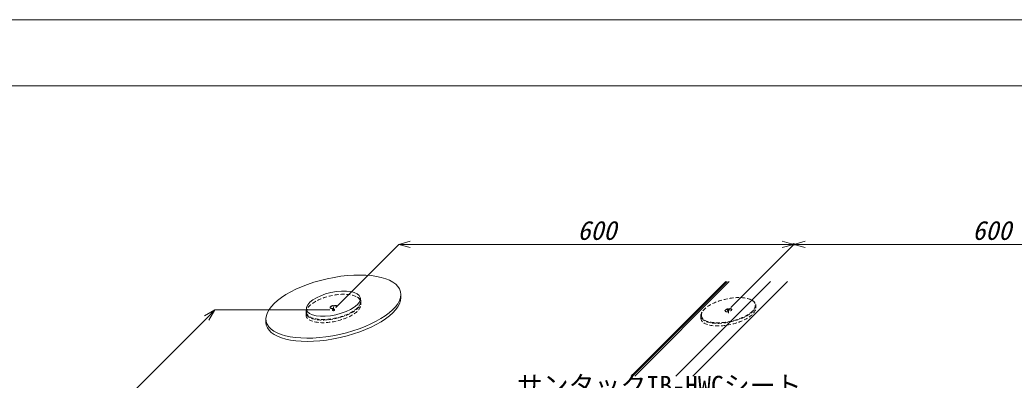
# Model space of a CAD drawing. Units: millimetres, scale not verified. Extents: x -840 to 840, y -594 to 594.
# Drawn here: x -260 to 344, y 375 to 594 of the extents above; entities that cross this region are included whole.
import ezdxf
from ezdxf.enums import TextEntityAlignment as Align

# ---------------------------------------------------------------- set-up
doc = ezdxf.new("R2010")
doc.units = ezdxf.units.MM
doc.header["$LTSCALE"] = 2
doc.header["$PDMODE"] = 32
doc.header["$PDSIZE"] = 1
doc.linetypes.add('CHAIN1', pattern=[8, 5, -1, 1, -1])
doc.linetypes.add('DASHED1', pattern=[1.8, 1.2, -0.6])
for name, color, linetype, lineweight in [('0-0_寸法線', 7, 'Continuous', 9), ('0-1_文字', 5, 'Continuous', 9), ('0-5_IBｼｰﾄ', 7, 'Continuous', 9), ('0-6_IBリキッド', 7, 'Continuous', 9), ('0-7_0', 7, 'Continuous', 9), ('0-9_輪郭線', 2, 'Continuous', 9), ('0-A_図面枠', 7, 'Continuous', 9), ('0-D_部材(積層鋼板)', 4, 'Continuous', 9), ('0-F_中心線', 2, 'CHAIN1', 9), ('1-1_増張りシート', 7, 'Continuous', 9)]:
    doc.layers.add(name, color=color, linetype=linetype, lineweight=lineweight)
doc.layers.add('0-8_Defpoints', color=7, linetype='Continuous')
doc.styles.add('ＭＳ ゴシック', font='')
doc.styles.get('ＭＳ ゴシック').set_extended_font_data('MS Gothic')

# ---------------------------------------------------------------- blocks, each defined once
blk = doc.blocks.new('_Open30')
at = {"layer": '0-7_0'}
blk.add_line((0, 0), (-2, 0), dxfattribs=at)
blk.add_lwpolyline([(-2, 0.5359), (0, 0), (-2, -0.5359)], dxfattribs=at)

msp = doc.modelspace()

# ---------------------------------------------------------------- linework, layer by layer
at = {"layer": '0-0_寸法線'}
for p, q in [((-68.417, 419.321), (-30.215, 457.587)), ((-23.215, 457.587), (202.785, 457.587)), ((171.583, 419.321), (209.785, 457.587)), ((171.583, 419.321), (209.785, 457.587)), ((216.785, 457.587), (442.785, 457.587)), ((-72.035, 417.821), (-141.914, 417.821)), ((-146.864, 412.872), (-265.658, 294.078))]:
    msp.add_line(p, q, dxfattribs=at)
at = {"layer": '0-5_IBｼｰﾄ'}
for p, q in [((111.046, 377.538), (168.501, 434.993)), ((113.164, 377.538), (170.619, 434.993)), ((138.178, 377.538), (195.632, 434.993)), ((148.559, 377.538), (206.014, 434.993))]:
    msp.add_line(p, q, dxfattribs=at)
at = {"layer": '0-6_IBリキッド'}
msp.add_line((111.938, 377.538), (169.393, 434.993), dxfattribs=at)
at = {"layer": '0-8_Defpoints'}
for p in [(209.785, 457.587), (-69.914, 417.821), (170.086, 417.821)]:
    msp.add_point(p, dxfattribs=at)
at = {"layer": '0-9_輪郭線'}
msp.add_lwpolyline([(800, 554), (-800, 554), (-800, -554), (800, -554)], close=True, dxfattribs=at)
at = {"layer": '0-A_図面枠'}
msp.add_lwpolyline([(840, -594), (840, 594), (-840, 594), (-840, -594)], close=True, dxfattribs=at)
at = {"layer": '0-D_部材(積層鋼板)', "color": 134, "linetype": 'DASHED1'}
for p, q in [((-53.262, 422.454), (-53.262, 420.854)), ((186.738, 420.454), (186.738, 418.854)), ((-86.567, 416.389), (-86.567, 414.789)), ((153.433, 414.389), (153.433, 412.789))]:
    msp.add_line(p, q, dxfattribs=at)
for centre, major_axis, start_param, end_param in [((-69.914, 419.421), (-16.583, -3.676), 5.5951713, 9.9296477), ((170.086, 417.421), (-16.583, -3.676), 5.5951713, 9.9296477), ((-69.914, 417.821), (-16.583, -3.676), 6.1916132, 9.3332058), ((-69.914, 419.421), (-2.041, -0.452), 3.1634857, 6.078148), ((170.086, 415.821), (-16.583, -3.676), 6.1916132, 9.3332058), ((170.086, 417.421), (-2.041, -0.452), 3.1634857, 6.078148)]:
    msp.add_ellipse(centre, major_axis=major_axis, ratio=0.414214, start_param=start_param, end_param=end_param, dxfattribs=at)
for centre, major_axis in [((-69.914, 419.621), (-16.328, -3.62)), ((170.086, 417.621), (-16.328, -3.62)), ((-69.914, 419.621), (-2.041, -0.452)), ((170.086, 417.621), (-2.041, -0.452))]:
    msp.add_ellipse(centre, major_axis=major_axis, ratio=0.414214, dxfattribs=at)
at = {"layer": '0-F_中心線'}
for p, q in [((-69.914, 417.821), (-69.914, 419.621)), ((170.086, 415.821), (170.086, 417.621))]:
    msp.add_line(p, q, dxfattribs=at)
at = {"layer": '1-1_増張りシート', "color": 134}
for p, q in [((-53.543, 424.993), (-53.262, 422.854)), ((-86.285, 419.03), (-86.567, 416.789))]:
    msp.add_line(p, q, dxfattribs=at)
at = {"layer": '1-1_増張りシート'}
for p, q in [((-28.923, 425.287), (-28.923, 427.287)), ((-28.923, 425.287), (-28.923, 427.287)), ((-110.905, 410.356), (-110.905, 412.356)), ((-110.905, 410.356), (-110.905, 412.356))]:
    msp.add_line(p, q, dxfattribs=at)
msp.add_ellipse((-69.914, 419.821), major_axis=(-40.819, -9.049), ratio=0.414214, dxfattribs=at)
at = {"layer": '1-1_増張りシート', "color": 134}
msp.add_ellipse((-69.914, 421.621), major_axis=(-16.328, -3.62), ratio=0.414214, dxfattribs=at)
at = {"layer": '1-1_増張りシート'}
msp.add_ellipse((-69.914, 417.821), major_axis=(-40.819, -9.049), ratio=0.414214, start_param=6.1916132, end_param=9.3332058, dxfattribs=at)

# ---------------------------------------------------------------- block references
at = {"layer": '0-0_寸法線', "xscale": 3.5, "yscale": 3.5}
for p, rotation in [((-30.215, 457.587), 180), ((209.785, 457.587), 180), ((-141.914, 417.821), 45)]:
    msp.add_blockref('_Open30', p, dxfattribs=dict(at, rotation=rotation))
msp.add_blockref('_Open30', (209.785, 457.587), dxfattribs=at)

# ---------------------------------------------------------------- texts
at = {"layer": '0-0_寸法線', "style": 'ＭＳ ゴシック', "oblique": 15}
for p in [(78.391, 456.866), (318.391, 456.866)]:
    msp.add_text('600', height=11.54, dxfattribs=at).set_placement(p, align=Align.BOTTOM_LEFT)
at = {"layer": '0-1_文字', "color": 7, "style": 'ＭＳ ゴシック'}
msp.add_text('サンタックIB-HWCシート', height=11.54, dxfattribs=at).set_placement((41.51, 362.737), align=Align.BOTTOM_LEFT)

doc.saveas('drawing.dxf')
